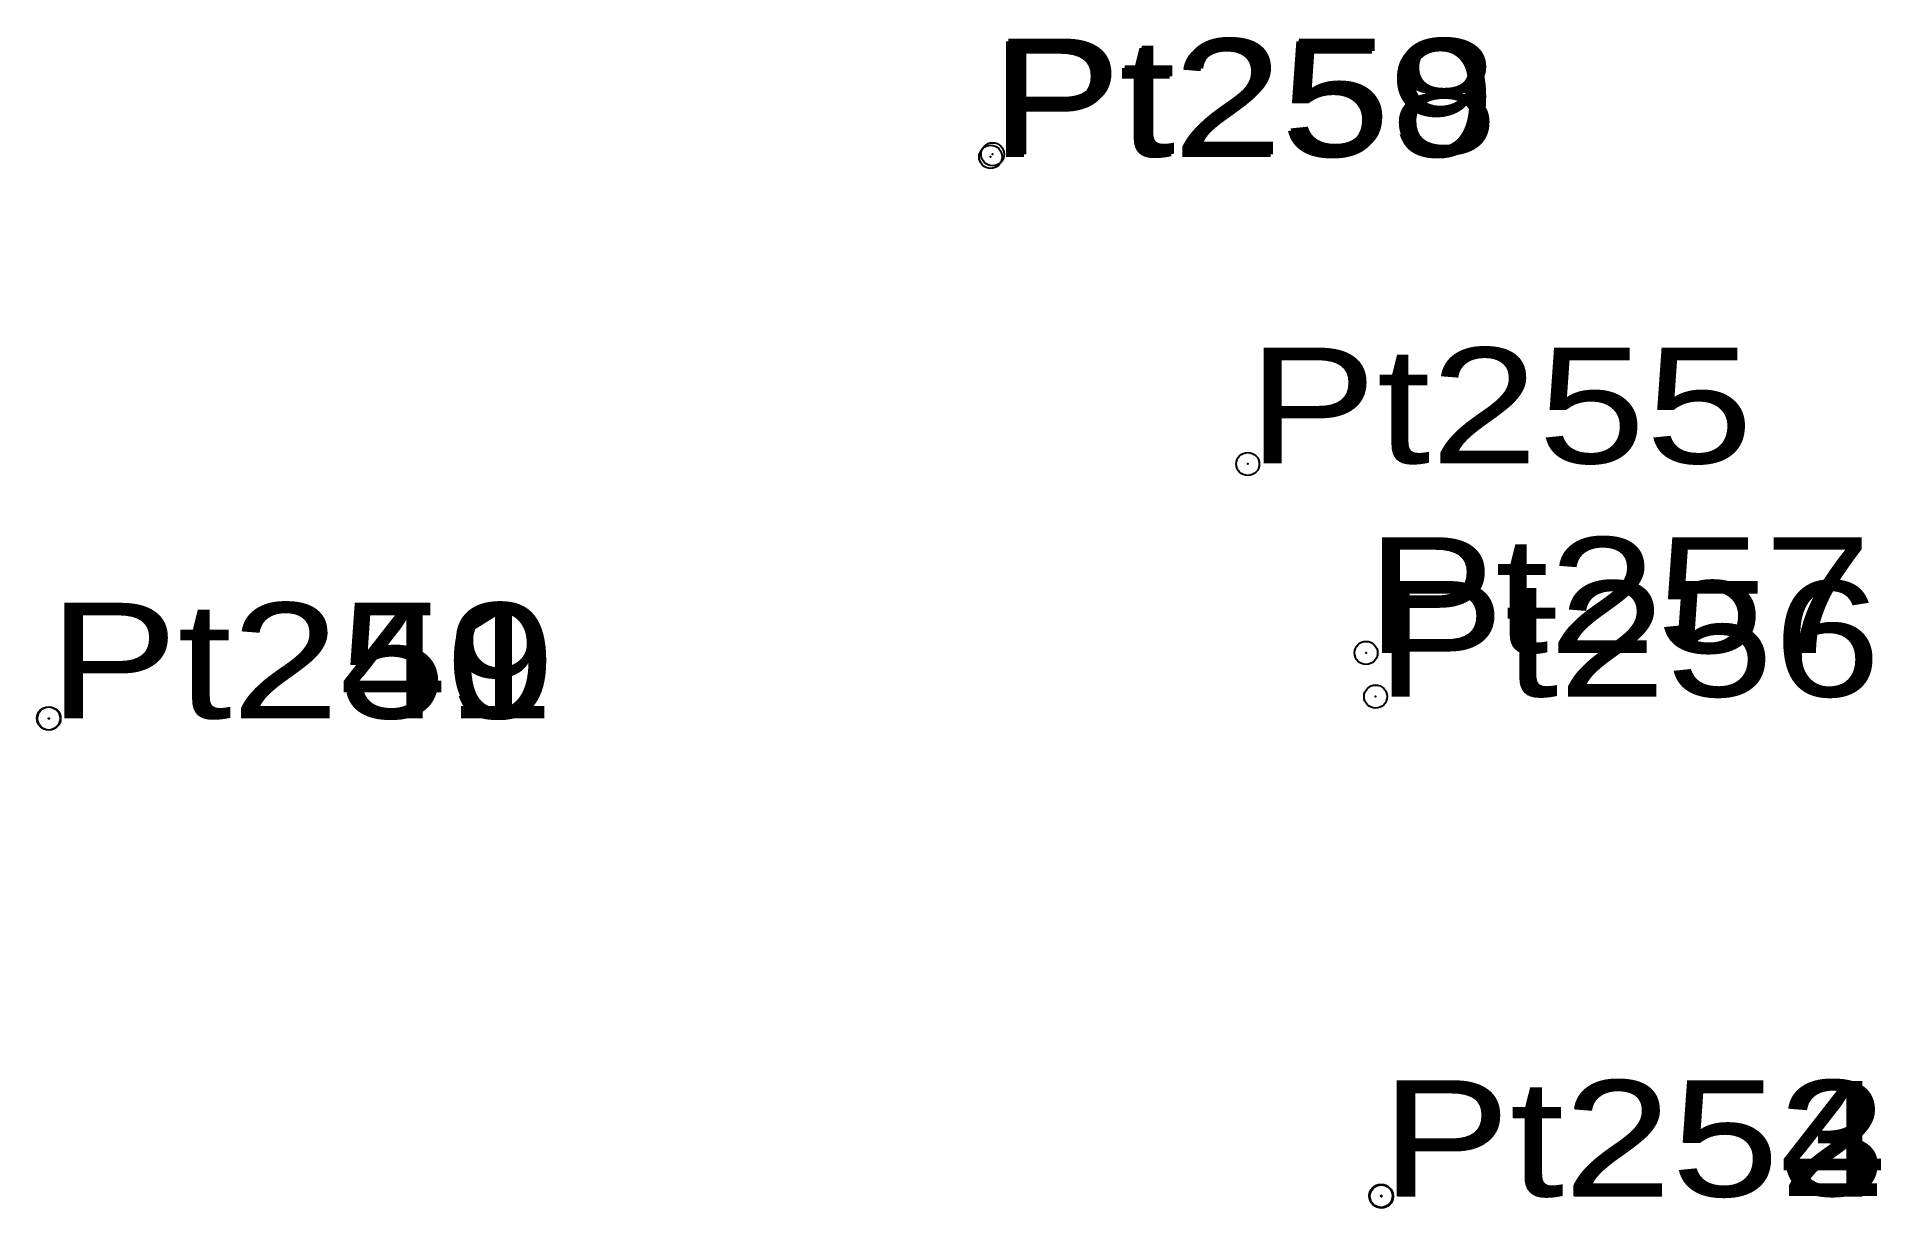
# Model space of a CAD drawing. Header units: metres. Extents: x 551985.2 to 552013.9, y 1838979.9 to 1838998.1.
import ezdxf

# ---------------------------------------------------------------- set-up
doc = ezdxf.new("R2010")
doc.units = ezdxf.units.M
doc.header["$LTSCALE"] = 0.72
doc.header["$PDMODE"] = 32
doc.header["$PDSIZE"] = 0.36
doc.layers.add('12', color=7, linetype='Continuous')
doc.layers.add('7', color=7, linetype='Continuous')

msp = doc.modelspace()

# ---------------------------------------------------------------- linework, layer by layer
at = {"layer": '7'}
for p in [(552000.09, 1838996.21), (552000.12, 1838996.25), (552004.09, 1838991.43), (552005.93, 1838988.49), (552006.08, 1838987.81), (551985.43, 1838987.47), (551985.44, 1838987.47), (552006.16, 1838980.04), (552006.17, 1838980.04), (552006.17, 1838980.03)]:
    msp.add_point(p, dxfattribs=at)

# ---------------------------------------------------------------- texts
at = {"layer": '12', "width": 1.25}
for s, p in [('Pt258', (552000.12, 1838996.25)), ('Pt258', (552000.12, 1838996.25)), ('Pt259', (552000.08, 1838996.21)), ('Pt259', (552000.08, 1838996.21)), ('Pt255', (552004.09, 1838991.44)), ('Pt255', (552004.09, 1838991.44)), ('Pt257', (552005.93, 1838988.49)), ('Pt257', (552005.93, 1838988.49)), ('Pt256', (552006.08, 1838987.81)), ('Pt256', (552006.08, 1838987.81)), ('Pt250', (551985.43, 1838987.47)), ('Pt251', (551985.43, 1838987.47)), ('Pt250', (551985.43, 1838987.47)), ('Pt251', (551985.43, 1838987.47)), ('Pt249', (551985.44, 1838987.47)), ('Pt249', (551985.44, 1838987.47)), ('Pt253', (552006.16, 1838980.04)), ('Pt253', (552006.16, 1838980.04)), ('Pt252', (552006.17, 1838980.04)), ('Pt252', (552006.17, 1838980.04)), ('Pt254', (552006.17, 1838980.03)), ('Pt254', (552006.17, 1838980.03))]:
    msp.add_text(s, height=1.8, dxfattribs=at).set_placement(p)

doc.saveas('drawing.dxf')
